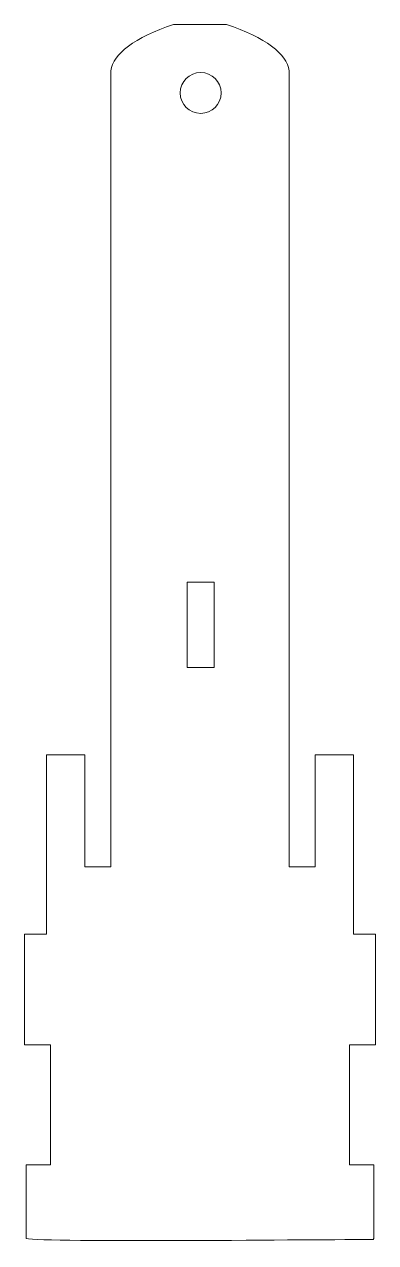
# Model space of a CAD drawing. Header units: millimetres. Extents: x 3230 to 3272, y 1452 to 1598.
import ezdxf

# ---------------------------------------------------------------- set-up
doc = ezdxf.new("R2010")
doc.units = ezdxf.units.MM

msp = doc.modelspace()

# ---------------------------------------------------------------- linework, layer by layer
at = {"lineweight": 20}
msp.add_ellipse((3250.82, 1589.73), major_axis=(0, 2.45), ratio=1, dxfattribs=at)
for points, knots in [([(3247.57, 1597.96), (3247.57, 1597.96), (3242.85, 1596.34), (3240.34, 1594.48), (3240.03, 1592.38)], [0.6, 0.6, 0.6, 0.6, 0.6, 1, 1, 1, 1]), ([(3253.91, 1597.96), (3253.91, 1597.96), (3253.91, 1597.96), (3247.57, 1597.96), (3247.57, 1597.96)], [0.4, 0.4, 0.4, 0.4, 0.4, 0.6, 0.6, 0.6, 0.6]), ([(3253.91, 1597.96), (3253.91, 1597.96), (3258.63, 1596.34), (3261.14, 1594.48), (3261.45, 1592.38)], [0.6, 0.6, 0.6, 0.6, 0.6, 1, 1, 1, 1]), ([(3240.03, 1592.38), (3240.03, 1592.38), (3240.03, 1496.87), (3240.03, 1496.87), (3240.03, 1496.87), (3240.03, 1496.87), (3236.93, 1496.87), (3236.93, 1496.87), (3236.93, 1496.87), (3236.93, 1496.87), (3236.93, 1510.32), (3236.93, 1510.32), (3236.93, 1510.32), (3236.93, 1510.32), (3232.34, 1510.32), (3232.34, 1510.32), (3232.34, 1510.32), (3232.34, 1510.32), (3232.34, 1488.77), (3232.34, 1488.77), (3232.34, 1488.77), (3232.34, 1488.77), (3229.68, 1488.77), (3229.68, 1488.77), (3229.68, 1488.77), (3229.68, 1488.77), (3229.68, 1475.52), (3229.68, 1475.52), (3229.68, 1475.52), (3229.68, 1475.52), (3232.8, 1475.52), (3232.8, 1475.52), (3232.8, 1475.52), (3232.8, 1475.52), (3232.8, 1461.12), (3232.8, 1461.12), (3232.8, 1461.12), (3232.8, 1461.12), (3229.9, 1461.12), (3229.9, 1461.12), (3229.9, 1461.12), (3229.9, 1461.12), (3229.9, 1452.26), (3229.9, 1452.26)], [0, 0, 0, 0, 0.083333, 0.083333, 0.083333, 0.083333, 0.166667, 0.166667, 0.166667, 0.166667, 0.25, 0.25, 0.25, 0.25, 0.333333, 0.333333, 0.333333, 0.333333, 0.416667, 0.416667, 0.416667, 0.416667, 0.5, 0.5, 0.5, 0.5, 0.583333, 0.583333, 0.583333, 0.583333, 0.666667, 0.666667, 0.666667, 0.666667, 0.75, 0.75, 0.75, 0.75, 0.833333, 0.833333, 0.833333, 0.833333, 1, 1, 1, 1]), ([(3261.45, 1592.38), (3261.45, 1592.38), (3261.45, 1496.87), (3261.45, 1496.87), (3261.45, 1496.87), (3261.45, 1496.87), (3264.55, 1496.87), (3264.55, 1496.87), (3264.55, 1496.87), (3264.55, 1496.87), (3264.55, 1510.32), (3264.55, 1510.32), (3264.55, 1510.32), (3264.55, 1510.32), (3269.13, 1510.32), (3269.13, 1510.32), (3269.13, 1510.32), (3269.13, 1510.32), (3269.13, 1488.77), (3269.13, 1488.77), (3269.13, 1488.77), (3269.13, 1488.77), (3271.8, 1488.77), (3271.8, 1488.77), (3271.8, 1488.77), (3271.8, 1488.77), (3271.8, 1475.52), (3271.8, 1475.52), (3271.8, 1475.52), (3271.8, 1475.52), (3268.68, 1475.52), (3268.68, 1475.52), (3268.68, 1475.52), (3268.68, 1475.52), (3268.68, 1461.12), (3268.68, 1461.12), (3268.68, 1461.12), (3268.68, 1461.12), (3271.58, 1461.12), (3271.58, 1461.12), (3271.58, 1461.12), (3271.58, 1461.12), (3271.58, 1452.26), (3271.58, 1452.26)], [0, 0, 0, 0, 0.083333, 0.083333, 0.083333, 0.083333, 0.166667, 0.166667, 0.166667, 0.166667, 0.25, 0.25, 0.25, 0.25, 0.333333, 0.333333, 0.333333, 0.333333, 0.416667, 0.416667, 0.416667, 0.416667, 0.5, 0.5, 0.5, 0.5, 0.583333, 0.583333, 0.583333, 0.583333, 0.666667, 0.666667, 0.666667, 0.666667, 0.75, 0.75, 0.75, 0.75, 0.833333, 0.833333, 0.833333, 0.833333, 1, 1, 1, 1]), ([(3249.21, 1531.02), (3249.21, 1531.02), (3249.21, 1520.77), (3249.21, 1520.77), (3249.21, 1520.77), (3249.21, 1520.77), (3249.62, 1520.77), (3249.62, 1520.77)], [0, 0, 0, 0, 0.333333, 0.333333, 0.333333, 0.333333, 1, 1, 1, 1]), ([(3249.21, 1520.77), (3249.21, 1520.77), (3252.43, 1520.77), (3252.43, 1520.77), (3252.43, 1520.77), (3252.43, 1520.77), (3252.43, 1520.77), (3252.43, 1520.77), (3252.43, 1520.77), (3252.43, 1520.77), (3252.43, 1531.02), (3252.43, 1531.02), (3252.43, 1531.02), (3252.43, 1531.02), (3249.21, 1531.02), (3249.21, 1531.02)], [0, 0, 0, 0, 0.2, 0.2, 0.2, 0.2, 0.4, 0.4, 0.4, 0.4, 0.6, 0.6, 0.6, 0.6, 1, 1, 1, 1]), ([(3229.9, 1452.26), (3231.9, 1451.77), (3265.56, 1452.15), (3271.51, 1452.15), (3271.51, 1452.15), (3271.51, 1452.15), (3271.58, 1452.26), (3271.58, 1452.26)], [0, 0, 0, 0, 0.333333, 0.333333, 0.333333, 0.333333, 1, 1, 1, 1])]:
    msp.add_open_spline(points, degree=3, knots=knots, dxfattribs=at)

doc.saveas('drawing.dxf')
